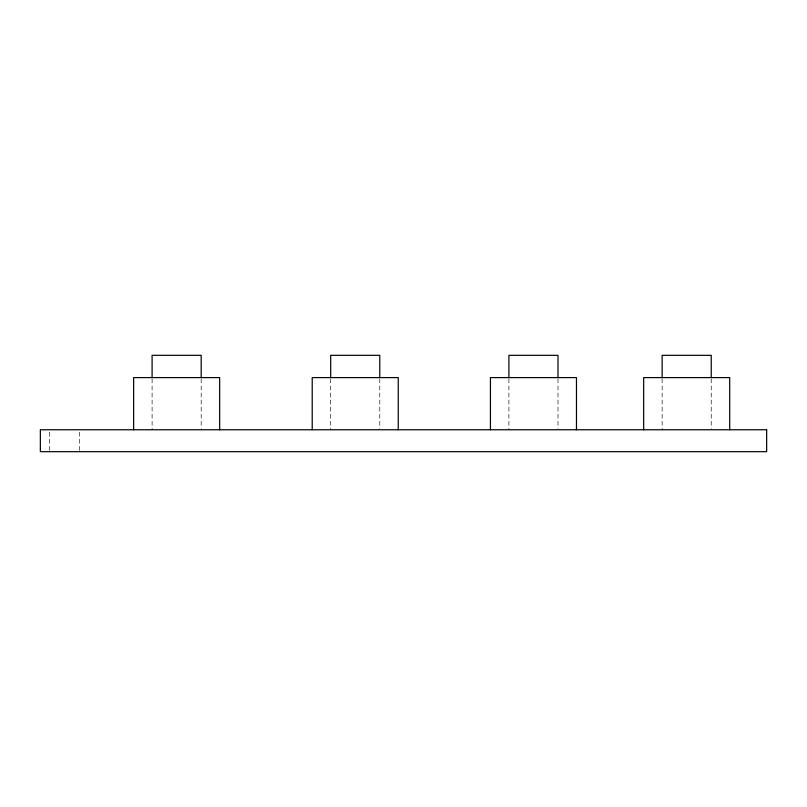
<?xml version="1.0" encoding="UTF-8"?>
<svg xmlns="http://www.w3.org/2000/svg" width="807" height="807" viewBox="0 0 807 807"><rect width="100%" height="100%" fill="white"/><g stroke="black" fill="none" stroke-linecap="round" stroke-linejoin="round"><path stroke-width="0.61" stroke-dasharray="4.04 3.03" d="M711.229 378.846L711.229 428.517M662.144 378.846L662.144 429.758M558 378.846L558 428.517M508.914 378.846L508.914 429.758M379.774 378.846L379.774 428.517M330.688 378.846L330.688 429.758M201.185 378.846L201.185 428.517M152.099 378.846L152.099 429.758M79.379 432.199L79.379 451.678M49.499 432.199L49.499 451.678"/><path stroke-width="1.21" d="M729.699 429.758L729.699 377.595L643.663 377.595L643.663 429.758M711.229 377.595L711.229 355.322L662.144 355.322L662.144 377.595M576.47 429.758L576.47 377.595L490.434 377.595L490.434 429.758M558 377.595L558 355.322L508.914 355.322L508.914 377.595M398.244 429.758L398.244 377.595L312.218 377.595L312.218 429.758M379.774 377.595L379.774 355.322L330.688 355.322L330.688 377.595M219.665 429.758L219.665 377.595L133.629 377.595L133.629 429.758M201.185 377.595L201.185 355.322L152.099 355.322L152.099 377.595M766.65 429.758L40.35 429.758L40.35 451.678L766.65 451.678L766.65 429.758"/></g></svg>
